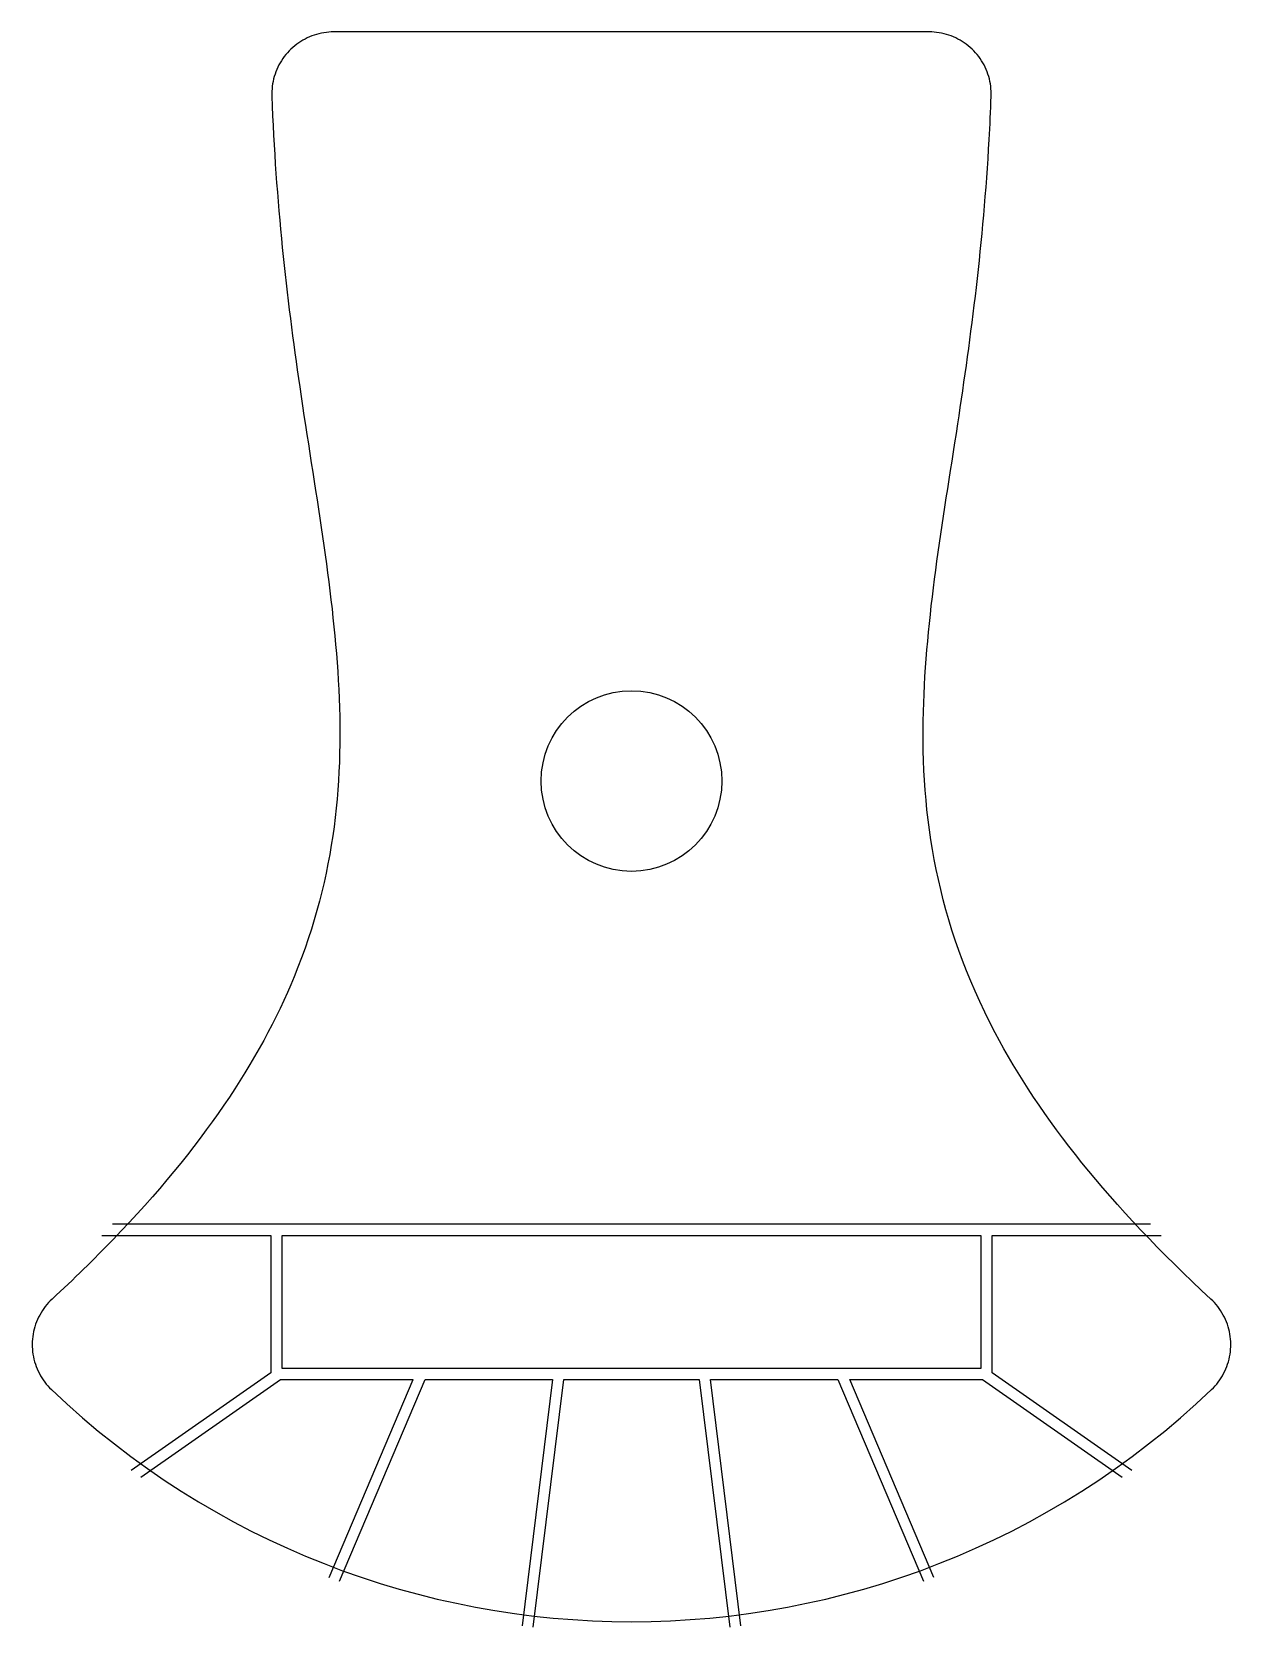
# Model space of a CAD drawing. Header units: millimetres. Extents: x -54 to 54, y -76 to 68.
import ezdxf

# ---------------------------------------------------------------- set-up
doc = ezdxf.new("R2010")
doc.units = ezdxf.units.MM
doc.layers.get('0').update_dxf_attribs({"linetype": 'CONTINUOUS'})

msp = doc.modelspace()

# ---------------------------------------------------------------- linework, layer by layer
for p, q in [((26.86, 67.6), (-26.86, 67.6)), ((46.84, -40), (-46.84, -40)), ((-47.8, -41), (-32.53, -41)), ((-32.53, -41), (-32.53, -53.39)), ((-31.53, -53), (-31.53, -41)), ((-31.53, -41), (31.53, -41)), ((31.53, -41), (31.53, -53)), ((32.53, -53.39), (32.53, -41)), ((32.53, -41), (47.8, -41)), ((31.53, -53), (-31.53, -53)), ((-32.53, -53.39), (-45.13, -62.22)), ((-44.27, -62.83), (-31.66, -54)), ((-31.66, -54), (-19.7, -54)), ((-27.28, -71.86), (-19.7, -54)), ((-26.34, -72.21), (-18.61, -54)), ((-18.61, -54), (-7.13, -54)), ((-7.13, -54), (-9.86, -76.23)), ((-8.87, -76.35), (-6.12, -54)), ((-6.12, -54), (6.12, -54)), ((6.12, -54), (8.87, -76.35)), ((9.86, -76.23), (7.13, -54)), ((7.13, -54), (18.61, -54)), ((18.61, -54), (26.34, -72.21)), ((19.7, -54), (31.66, -54)), ((27.28, -71.86), (19.7, -54)), ((31.66, -54), (44.27, -62.83)), ((45.13, -62.22), (32.53, -53.39))]:
    msp.add_line(p, q)
msp.add_circle((0, 0), 8.15)
msp.add_arc((0, 0), 75.86, 226.3776, 313.6224)
for points, knots in [([(-26.86, 67.6), (-27.46, 67.6), (-28.06, 67.5), (-28.63, 67.31), (-29.19, 67.12), (-29.73, 66.84), (-30.21, 66.48), (-30.69, 66.12), (-31.12, 65.68), (-31.46, 65.19), (-31.8, 64.7), (-32.06, 64.15), (-32.23, 63.57), (-32.4, 63), (-32.47, 62.39), (-32.45, 61.8)], [-1, -1, -1, -1, -0.8, -0.8, -0.8, -0.6, -0.6, -0.6, -0.4, -0.4, -0.4, -0.2, -0.2, -0.2, 0, 0, 0, 0]), ([(32.45, 61.8), (32.47, 62.39), (32.4, 63), (32.23, 63.57), (32.06, 64.15), (31.8, 64.7), (31.46, 65.19), (31.12, 65.68), (30.69, 66.12), (30.21, 66.48), (29.73, 66.84), (29.19, 67.12), (28.63, 67.31), (28.06, 67.5), (27.46, 67.6), (26.86, 67.6)], [-1, -1, -1, -1, -0.8, -0.8, -0.8, -0.6, -0.6, -0.6, -0.4, -0.4, -0.4, -0.2, -0.2, -0.2, 0, 0, 0, 0]), ([(-32.45, 61.8), (-32.11, 52.28), (-31.12, 43.65), (-29.94, 35.58), (-28.58, 26.27), (-26.96, 17.67), (-26.46, 9.09), (-25.95, 0.33), (-26.66, -8.46), (-30.44, -17.67), (-33.57, -25.26), (-38.78, -33.09), (-46.78, -41.38), (-48.48, -43.15), (-50.32, -44.94), (-52.28, -46.75)], [-0.9438497, -0.9438497, -0.9438497, -0.9438497, -0.7433213, -0.7433213, -0.7433213, -0.5121452, -0.5121452, -0.5121452, -0.2763966, -0.2763966, -0.2763966, -0.0821153, -0.0821153, -0.0821153, -0.040648, -0.040648, -0.040648, -0.040648]), ([(52.28, -46.75), (43.16, -38.32), (36.86, -30.38), (32.82, -22.72), (27.51, -12.68), (26.09, -3.15), (26.34, 6.26), (26.56, 14.75), (28.06, 23.18), (29.44, 32.22), (30.65, 40.16), (31.76, 48.59), (32.27, 57.88), (32.35, 59.17), (32.4, 60.47), (32.45, 61.8)], [0.040648, 0.040648, 0.040648, 0.040648, 0.2336064, 0.2336064, 0.2336064, 0.4867251, 0.4867251, 0.4867251, 0.7152874, 0.7152874, 0.7152874, 0.9160013, 0.9160013, 0.9160013, 0.9438497, 0.9438497, 0.9438497, 0.9438497]), ([(-52.28, -46.75), (-52.72, -47.16), (-53.1, -47.65), (-53.39, -48.19), (-53.69, -48.72), (-53.89, -49.31), (-53.99, -49.91), (-54.1, -50.51), (-54.1, -51.13), (-54.01, -51.73), (-53.91, -52.33), (-53.72, -52.92), (-53.43, -53.46), (-53.15, -54), (-52.78, -54.5), (-52.34, -54.92)], [-1, -1, -1, -1, -0.8, -0.8, -0.8, -0.6, -0.6, -0.6, -0.4, -0.4, -0.4, -0.2, -0.2, -0.2, 0, 0, 0, 0]), ([(52.34, -54.92), (52.78, -54.5), (53.15, -54), (53.43, -53.46), (53.72, -52.92), (53.91, -52.33), (54.01, -51.73), (54.1, -51.13), (54.1, -50.51), (53.99, -49.91), (53.89, -49.31), (53.69, -48.72), (53.39, -48.19), (53.1, -47.65), (52.72, -47.16), (52.28, -46.75)], [-1, -1, -1, -1, -0.8, -0.8, -0.8, -0.6, -0.6, -0.6, -0.4, -0.4, -0.4, -0.2, -0.2, -0.2, 0, 0, 0, 0])]:
    msp.add_open_spline(points, degree=3, knots=knots)

doc.saveas('drawing.dxf')
